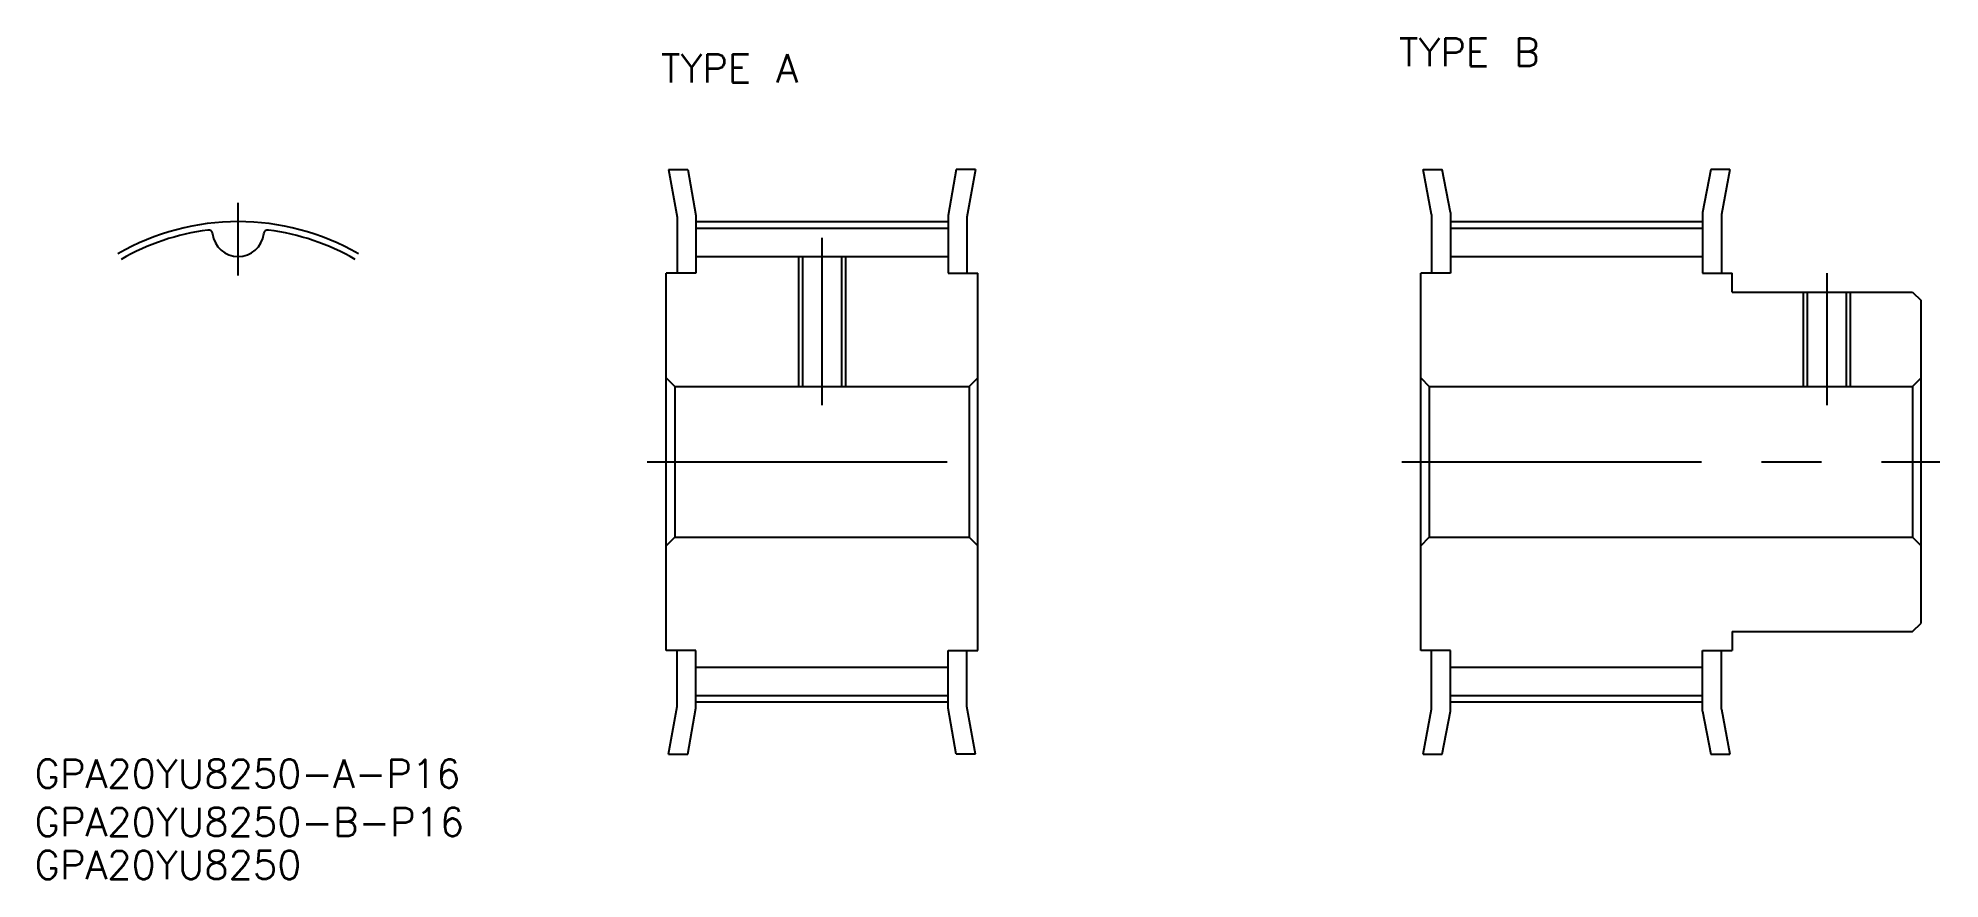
# Model space of a CAD drawing. Extents: x -21 to 180, y -44 to 45.
import ezdxf

# ---------------------------------------------------------------- set-up
doc = ezdxf.new("R2010")
doc.units = 0
doc.linetypes.add('CENTER', pattern=[50.8, 31.75, -6.35, 6.35, -6.35])
doc.layers.get('0').update_dxf_attribs({"linetype": 'CONTINUOUS'})
doc.layers.add('CENTER', color=1, linetype='CENTER')
doc.styles.get("Standard").update_dxf_attribs({"font": 'txt.shx', "height": 3, "bigfont": 'bigfont.shx'})

msp = doc.modelspace()

# ---------------------------------------------------------------- linework, layer by layer
at = {"color": 7, "linetype": 'CONTINUOUS'}
for p, q in [((45.59, 31), (46.49, 25.94)), ((45.59, 31), (47.62, 31)), ((47.62, 31), (48.49, 26.11)), ((76.06, 31), (75.19, 26.12)), ((78.09, 31), (76.06, 31)), ((78.09, 31), (77.19, 25.94)), ((126.41, 26.23), (125.51, 31)), ((125.51, 31), (127.54, 31)), ((128.41, 26.42), (127.54, 31)), ((155.97, 31), (155.11, 26.42)), ((158.01, 31), (155.97, 31)), ((158.01, 31), (157.11, 26.23)), ((126.41, 26.23), (126.41, 20)), ((128.41, 26.42), (128.41, 20)), ((155.11, 26.42), (155.11, 20)), ((157.11, 26.23), (157.11, 20)), ((46.49, 25.94), (46.49, 20)), ((48.49, 26.11), (48.49, 20)), ((48.49, 24.78), (75.19, 24.78)), ((75.19, 26.12), (75.19, 20)), ((77.19, 25.94), (77.19, 20)), ((128.41, 24.78), (155.11, 24.78)), ((48.49, 21.76), (75.19, 21.76)), ((59.77, 21.76), (59.77, 8)), ((63.91, 21.76), (63.91, 8)), ((128.41, 21.76), (155.11, 21.76)), ((45.34, -20), (45.34, 20)), ((48.49, 20), (45.34, 20)), ((75.19, 20), (78.34, 20)), ((78.34, -20), (78.34, 20)), ((125.26, -20), (125.26, 20)), ((128.41, 20), (125.26, 20)), ((155.11, 20), (158.26, 20)), ((158.26, 18), (158.26, 20)), ((158.26, 18), (177.35, 18)), ((166.19, 18), (166.19, 8)), ((170.32, 18), (170.32, 8)), ((177.35, 18), (178.26, 17.09)), ((178.26, -17.09), (178.26, 17.09)), ((45.34, 8.91), (46.25, 8)), ((78.34, 8.91), (77.44, 8)), ((125.26, 8.91), (126.16, 8)), ((178.26, 8.91), (177.35, 8)), ((46.25, 8), (77.44, 8)), ((46.25, 8), (46.25, -8)), ((77.44, 8), (77.44, -8)), ((126.16, 8), (177.35, 8)), ((126.16, 8), (126.16, -8)), ((177.35, 8), (177.35, -8)), ((45.34, -8.91), (46.25, -8)), ((46.25, -8), (77.44, -8)), ((78.34, -8.91), (77.44, -8)), ((125.26, -8.91), (126.16, -8)), ((126.16, -8), (177.35, -8)), ((178.26, -8.91), (177.35, -8)), ((158.26, -18), (177.35, -18)), ((158.26, -18), (158.26, -20)), ((177.35, -18), (178.26, -17.09)), ((48.49, -20), (45.34, -20)), ((46.49, -25.94), (46.49, -20)), ((48.49, -26.12), (48.49, -20)), ((75.19, -20), (78.34, -20)), ((75.19, -26.12), (75.19, -20)), ((77.19, -25.94), (77.19, -20)), ((128.41, -20), (125.26, -20)), ((126.41, -26.23), (126.41, -20)), ((128.41, -26.42), (128.41, -20)), ((155.11, -20), (158.26, -20)), ((155.11, -26.42), (155.11, -20)), ((157.11, -26.23), (157.11, -20)), ((48.49, -21.76), (75.19, -21.76)), ((128.41, -21.76), (155.11, -21.76)), ((45.59, -31), (46.49, -25.94)), ((47.62, -31), (48.49, -26.12)), ((48.49, -24.78), (75.19, -24.78)), ((76.06, -31), (75.19, -26.12)), ((78.09, -31), (77.19, -25.94)), ((128.41, -24.78), (155.11, -24.78)), ((125.51, -31), (126.41, -26.23)), ((127.54, -31), (128.41, -26.42)), ((155.11, -26.42), (155.97, -31)), ((157.11, -26.23), (158.01, -31)), ((45.59, -31), (47.62, -31)), ((78.09, -31), (76.06, -31)), ((125.51, -31), (127.54, -31)), ((155.97, -31), (158.01, -31))]:
    msp.add_line(p, q, dxfattribs=at)
at = {"color": 3, "linetype": 'CONTINUOUS'}
for p, q in [((59.34, 21.76), (59.34, 8)), ((64.34, 21.76), (64.34, 8)), ((165.76, 18), (165.76, 8)), ((170.76, 18), (170.76, 8))]:
    msp.add_line(p, q, dxfattribs=at)
at = {"color": 7, "linetype": 'CONTINUOUS'}
for centre, radius, start, end in [((0, 0), 24.78, 97.4422, 120), ((-3.15, 24.12), 0.453, 6.4447, 97.4422), ((3.15, 24.12), 0.453, 82.5578, 173.5553), ((0, 0), 24.78, 60, 82.5578), ((0, 24.48), 2.72, 186.4447, 353.5553)]:
    msp.add_arc(centre, radius, start, end, dxfattribs=at)
at = {"layer": 'CENTER', "color": 1, "linetype": 'CENTER'}
for p, q in [((0, 19.76), (0, 27.47)), ((48.49, 25.47), (75.19, 25.47)), ((128.41, 25.47), (155.11, 25.47)), ((61.84, 23.76), (61.84, 6)), ((168.26, 20), (168.26, 6)), ((43.34, 0), (80.34, 0)), ((123.26, 0), (180.26, 0)), ((48.49, -25.46), (75.19, -25.46)), ((128.41, -25.46), (155.11, -25.46))]:
    msp.add_line(p, q, dxfattribs=at)
msp.add_arc((0, 0), 25.46, 60, 120, dxfattribs=at)

# ---------------------------------------------------------------- texts
at = {"color": 7, "linetype": 'CONTINUOUS'}
for s, p in [('TYPE B', (122.96, 41.93)), ('TYPE A', (44.79, 40.22)), ('GPA20YU8250-A-P16', (-21.58, -34.56)), ('GPA20YU8250-B-P16', (-21.58, -39.69)), ('GPA20YU8250', (-21.58, -44.23))]:
    msp.add_text(s, height=3, dxfattribs=at).set_placement(p)

doc.saveas('drawing.dxf')
